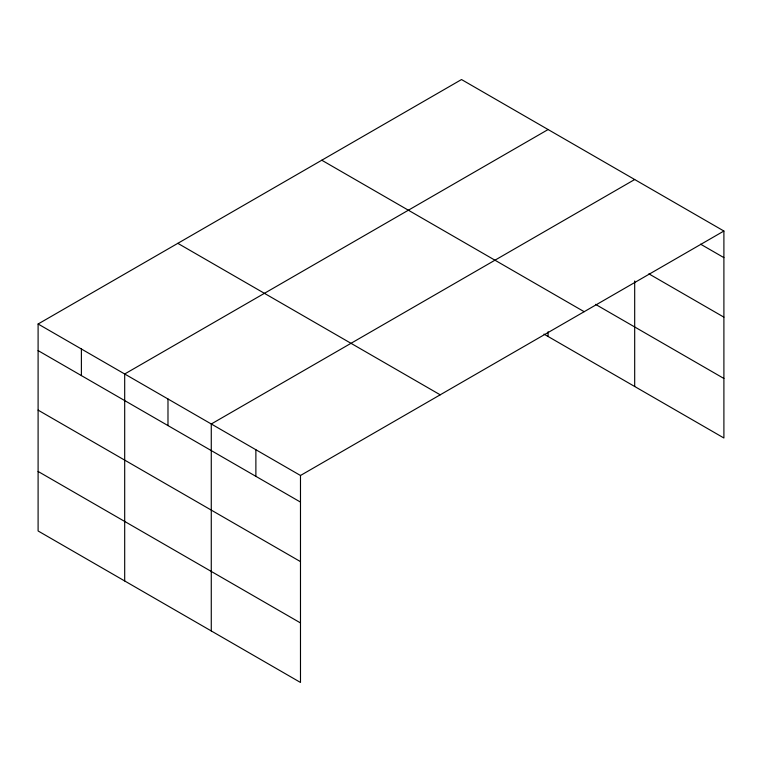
<?xml version="1.0" encoding="UTF-8"?>
<svg xmlns="http://www.w3.org/2000/svg" width="762" height="762" viewBox="0 0 762 762"><rect width="100%" height="100%" fill="white"/><g stroke="black" fill="none" stroke-linecap="round" stroke-linejoin="round"><path stroke-width="1.14" d="M543.982 334.118L723.9 437.998L723.9 231.029L461.515 79.543L38.1 324.002L38.1 530.971L300.485 682.457L300.485 475.488L38.1 324.002M548.097 129.54L124.692 373.99L124.692 580.958M634.689 179.527L211.274 423.986L211.274 630.946M300.485 475.488L723.9 231.029M700.583 244.173L723.9 257.632M648.881 273.844L723.9 317.154M595.522 304.352L723.9 378.476M321.783 160.22L584.178 311.706M177.822 243.335L440.217 394.821M38.1 350.596L300.485 502.091M38.1 410.118L300.485 561.613M38.1 471.449L300.485 622.935M634.689 280.978L634.689 386.496M548.097 331.737L548.097 336.499M255.88 449.732L255.88 476.336M167.983 398.983L167.983 425.587M81.391 348.996L81.391 375.599"/></g></svg>
